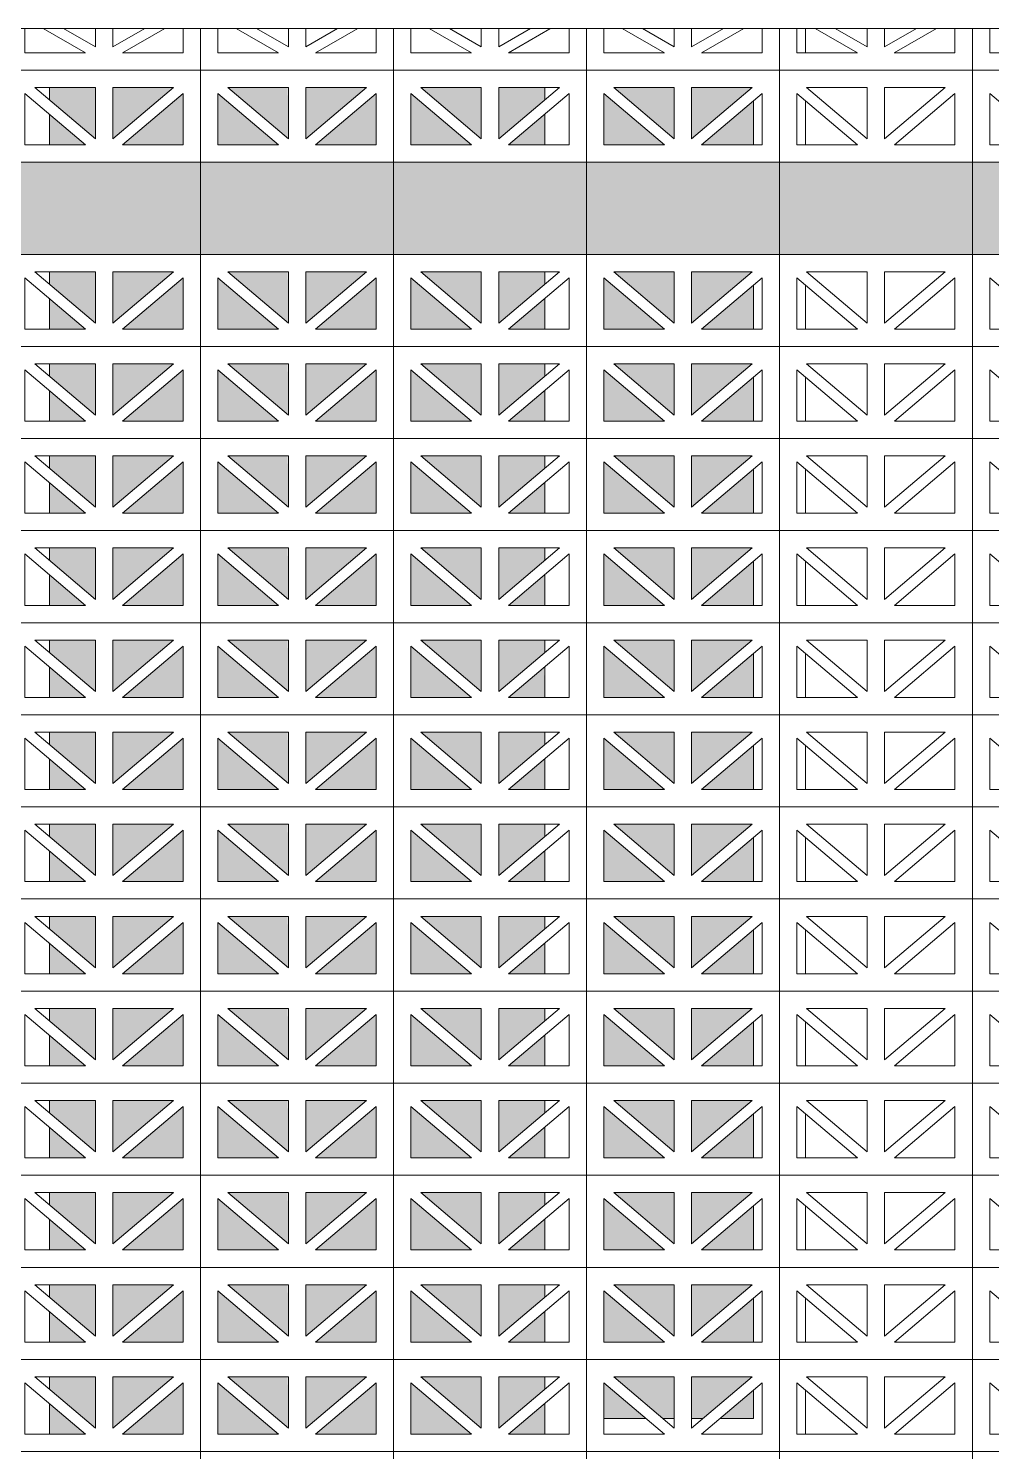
# Model space of a CAD drawing. Header units: millimetres. Extents: x -35517 to 139323, y -3702 to 5999.
# Drawn here: x 117608 to 118716, y 742 to 2380 of the extents above; entities that cross this region are included whole.
import ezdxf

# ---------------------------------------------------------------- set-up
doc = ezdxf.new("R2010")
doc.units = ezdxf.units.MM
for name, color, linetype, lineweight in [('A-GLAZ', 151, 'Continuous', 5), ('A-GLAZ-CURT', 52, 'Continuous', 5), ('A-WALL', 113, 'Continuous', 9), ('I-WALL', 2, 'Continuous', 9)]:
    doc.layers.add(name, color=color, linetype=linetype, lineweight=lineweight)

# ---------------------------------------------------------------- blocks, each defined once
blk = doc.blocks.new('The BREEZEBLOCK Family1 - The BREEZEBLOCK Family1-V462-GENERAL EAST ELEVATION')
at = {"layer": 'A-GLAZ-CURT'}
for p, q in [((-1745.2, 424), (-1745.2, 318)), ((-1523.2, 424), (-1745.2, 424)), ((-1523.2, 318), (-1523.2, 424)), ((-1725.2, 338), (-1725.2, 397.1)), ((-1725.2, 397.1), (-1655.4, 338)), ((-1713.9, 404), (-1644.2, 404)), ((-1644.2, 344.9), (-1713.9, 404)), ((-1644.2, 404), (-1644.2, 344.9)), ((-1624.2, 344.9), (-1624.2, 404)), ((-1624.2, 404), (-1554.4, 404)), ((-1554.4, 404), (-1624.2, 344.9)), ((-1612.9, 338), (-1543.2, 397.1)), ((-1543.2, 397.1), (-1543.2, 338)), ((-1655.4, 338), (-1725.2, 338)), ((-1543.2, 338), (-1612.9, 338)), ((-1745.2, 318), (-1523.2, 318))]:
    blk.add_line(p, q, dxfattribs=at)
blk = doc.blocks.new('System Panel - Glazed-V505-GENERAL EAST ELEVATION')
at = {"layer": 'A-GLAZ-CURT'}
blk.add_hatch(color=256, dxfattribs=at).paths.add_polyline_path([(8099.7, 2120), (8119.7, 2120), (8119.7, 2226), (7897.7, 2226), (7897.7, 2120), (8088.4, 2120)])
for p, q in [((7897.7, 2226), (7897.7, 2120)), ((8119.7, 2120), (8119.7, 2226))]:
    blk.add_line(p, q, dxfattribs=at)
blk = doc.blocks.new('The BREEZEBLOCK Family1 - The BREEZEBLOCK Family1-V520-GENERAL EAST ELEVATION')
at = {"layer": 'A-GLAZ-CURT'}
for p, q in [((7897.7, 2380), (7897.7, 2332)), ((7917.7, 2352), (7917.7, 2380)), ((7938.7, 2380), (7987.4, 2352)), ((7998.7, 2358.9), (7962, 2380)), ((7998.7, 2380), (7998.7, 2358.9)), ((8018.7, 2358.9), (8018.7, 2380)), ((8055.4, 2380), (8018.7, 2358.9)), ((8029.9, 2352), (8078.6, 2380)), ((8099.7, 2380), (8099.7, 2352)), ((8119.7, 2332), (8119.7, 2380)), ((7987.4, 2352), (7917.7, 2352)), ((8099.7, 2352), (8029.9, 2352)), ((7897.7, 2332), (8119.7, 2332))]:
    blk.add_line(p, q, dxfattribs=at)
blk = doc.blocks.new('The BREEZEBLOCK Family1 - The BREEZEBLOCK Family1-V521-GENERAL EAST ELEVATION')
at = {"layer": 'A-GLAZ-CURT'}
for p, q in [((9451.7, 2380), (9451.7, 2332)), ((9471.7, 2352), (9471.7, 2380)), ((9492.7, 2380), (9541.4, 2352)), ((9552.7, 2358.9), (9516, 2380)), ((9552.7, 2380), (9552.7, 2358.9)), ((9572.7, 2358.9), (9572.7, 2380)), ((9609.4, 2380), (9572.7, 2358.9)), ((9583.9, 2352), (9631.6, 2379.4)), ((9653.7, 2380), (9653.7, 2352)), ((9673.7, 2332), (9673.7, 2380)), ((9541.4, 2352), (9471.7, 2352)), ((9653.7, 2352), (9583.9, 2352)), ((9451.7, 2332), (9673.7, 2332))]:
    blk.add_line(p, q, dxfattribs=at)
blk = doc.blocks.new('The BREEZEBLOCK Family1 - The BREEZEBLOCK Family1-V522-GENERAL EAST ELEVATION')
at = {"layer": 'A-GLAZ-CURT'}
for p, q in [((10117.7, 2380), (10117.7, 2332)), ((10137.7, 2352), (10137.7, 2380)), ((10159.5, 2379.6), (10207.4, 2352)), ((10218.7, 2358.9), (10182, 2380)), ((10218.7, 2380), (10218.7, 2358.9)), ((10238.7, 2358.9), (10238.7, 2380)), ((10275.4, 2380), (10238.7, 2358.9)), ((10249.9, 2352), (10298.6, 2380)), ((10319.7, 2380), (10319.7, 2352)), ((10339.7, 2332), (10339.7, 2380)), ((10207.4, 2352), (10137.7, 2352)), ((10319.7, 2352), (10249.9, 2352)), ((10117.7, 2332), (10339.7, 2332))]:
    blk.add_line(p, q, dxfattribs=at)
blk = doc.blocks.new('W-01 750x2380 - 900-1424492-GENERAL EAST ELEVATION')
at = {"layer": 'A-GLAZ'}
h = blk.add_hatch(color=256, dxfattribs=at)
h.paths.add_polyline_path([(9361.9, 762), (9431.7, 762), (9431.7, 821.1), (9370, 768.9)])
h.paths.add_polyline_path([(9055.7, 762), (9097.4, 762), (9055.7, 797.4), (9055.7, 768.9)])
h.paths.add_polyline_path([(9319.4, 762), (9249.7, 821.1), (9249.7, 762), (9260.9, 762)])
h.paths.add_polyline_path([(9209.7, 762), (9209.7, 821.1), (9139.9, 762), (9179.1, 762)])
h.paths.add_polyline_path([(9541.4, 762), (9471.7, 821.1), (9471.7, 762), (9517.7, 762)])
h.paths.add_polyline_path([(9625.7, 762), (9625.7, 797.4), (9583.9, 762)])
h.paths.add_polyline_path([(9350.7, 768.9), (9420.4, 828), (9350.7, 828), (9350.7, 776.2)])
h.paths.add_polyline_path([(9552.7, 768.9), (9552.7, 828), (9482.9, 828), (9544.1, 776.2)])
h.paths.add_polyline_path([(9572.7, 768.9), (9625.7, 813.8), (9625.7, 828), (9572.7, 828), (9572.7, 776.2)])
h.paths.add_polyline_path([(9330.7, 768.9), (9330, 828), (9260.9, 828), (9330, 769.5)])
h.paths.add_polyline_path([(9108.7, 768.9), (9108.7, 828), (9055.7, 828), (9055.7, 813.8), (9103.7, 773.1)])
h.paths.add_polyline_path([(9128.7, 768.9), (9198.4, 828), (9128.7, 828), (9128.7, 776.2)])
h.paths.add_polyline_path([(9541.4, 868), (9471.7, 927.1), (9471.7, 868), (9482.9, 868)])
h.paths.add_polyline_path([(9254.6, 868), (9319.4, 868), (9249.7, 927.1), (9249.7, 868)])
h.paths.add_polyline_path([(9097.4, 868), (9055.7, 903.4), (9055.7, 868)])
h.paths.add_polyline_path([(9420.4, 868), (9431.7, 868), (9431.7, 927.1), (9361.9, 868), (9405.4, 868)])
h.paths.add_polyline_path([(9625.7, 868), (9625.7, 903.4), (9583.9, 868)])
h.paths.add_polyline_path([(9139.9, 868), (9209.7, 868), (9209.7, 927.1), (9145.4, 872.7)])
h.paths.add_polyline_path([(9552.7, 874.9), (9552.7, 934), (9482.9, 934), (9541.4, 884.4)])
h.paths.add_polyline_path([(9350.7, 874.9), (9420.4, 934), (9350.7, 934), (9350.7, 887.1)])
h.paths.add_polyline_path([(9330.7, 874.9), (9330, 934), (9260.9, 934), (9330, 875.5)])
h.paths.add_polyline_path([(9572.7, 874.9), (9625.7, 919.8), (9625.7, 934), (9572.7, 934), (9572.7, 887.1)])
h.paths.add_polyline_path([(9108.7, 874.9), (9108.7, 934), (9055.7, 934), (9055.7, 919.8), (9103.7, 879.1)])
h.paths.add_polyline_path([(9128.7, 874.9), (9198.4, 934), (9128.7, 934), (9128.7, 887.1)])
h.paths.add_polyline_path([(9319.4, 974), (9249.7, 1033.1), (9249.7, 974), (9260.9, 974)])
h.paths.add_polyline_path([(9097.4, 974), (9055.7, 1009.4), (9055.7, 974)])
h.paths.add_polyline_path([(9480.8, 974), (9541.4, 974), (9471.7, 1033.1), (9471.7, 974)])
h.paths.add_polyline_path([(9361.9, 974), (9431.7, 974), (9431.7, 1033.1), (9370, 980.9)])
h.paths.add_polyline_path([(9583.9, 974), (9625.7, 974), (9625.7, 1009.4), (9592, 980.9)])
h.paths.add_polyline_path([(9198.4, 974), (9209.7, 974), (9209.7, 1033.1), (9139.9, 974), (9179.1, 974)])
h.paths.add_polyline_path([(9350.7, 980.9), (9420.4, 1040), (9350.7, 1040), (9350.7, 993.1)])
h.paths.add_polyline_path([(9552.7, 980.9), (9552.7, 1040), (9482.9, 1040), (9541.4, 990.4)])
h.paths.add_polyline_path([(9330.7, 980.9), (9330, 1040), (9260.9, 1040), (9330, 981.5)])
h.paths.add_polyline_path([(9128.7, 980.9), (9198.4, 1040), (9128.7, 1040), (9128.7, 993.1)])
h.paths.add_polyline_path([(9572.7, 980.9), (9625.7, 1025.8), (9625.7, 1040), (9572.7, 1040), (9572.7, 993.1)])
h.paths.add_polyline_path([(9108.7, 980.9), (9108.7, 1040), (9055.7, 1040), (9055.7, 1025.8), (9103.7, 985.1)])
h.paths.add_polyline_path([(9482.9, 1080), (9541.4, 1080), (9471.7, 1139.1), (9471.7, 1080), (9480.8, 1080)])
h.paths.add_polyline_path([(9625.7, 1080), (9625.7, 1115.4), (9583.9, 1080)])
h.paths.add_polyline_path([(9097.4, 1080), (9055.7, 1115.4), (9055.7, 1080)])
h.paths.add_polyline_path([(9249.7, 1080), (9319.4, 1080), (9249.7, 1139.1)])
h.paths.add_polyline_path([(9139.9, 1080), (9209.7, 1080), (9209.7, 1139.1), (9148, 1086.9)])
h.paths.add_polyline_path([(9431.7, 1080), (9431.7, 1139.1), (9361.9, 1080), (9420.4, 1080)])
h.paths.add_polyline_path([(9350.7, 1086.9), (9420.4, 1146), (9350.7, 1146), (9350.7, 1099.1)])
h.paths.add_polyline_path([(9552.7, 1086.9), (9552.7, 1146), (9482.9, 1146), (9541.4, 1096.4)])
h.paths.add_polyline_path([(9128.7, 1086.9), (9198.4, 1146), (9128.7, 1146), (9128.7, 1099.1)])
h.paths.add_polyline_path([(9330.7, 1086.9), (9330, 1146), (9260.9, 1146), (9330, 1087.5)])
h.paths.add_polyline_path([(9108.7, 1086.9), (9108.7, 1146), (9055.7, 1146), (9055.7, 1131.8), (9103.7, 1091.1)])
h.paths.add_polyline_path([(9572.7, 1086.9), (9625.7, 1131.8), (9625.7, 1146), (9572.7, 1146), (9572.7, 1099.1)])
h.paths.add_polyline_path([(9361.9, 1186), (9431.7, 1186), (9431.7, 1245.1), (9370, 1192.9)])
h.paths.add_polyline_path([(9319.4, 1186), (9249.7, 1245.1), (9249.7, 1186), (9260.9, 1186)])
h.paths.add_polyline_path([(9198.4, 1186), (9209.7, 1186), (9209.7, 1245.1), (9139.9, 1186), (9179.1, 1186)])
h.paths.add_polyline_path([(9625.7, 1186), (9625.7, 1221.4), (9583.9, 1186)])
h.paths.add_polyline_path([(9541.4, 1186), (9471.7, 1245.1), (9471.7, 1186), (9482.9, 1186)])
h.paths.add_polyline_path([(9097.4, 1186), (9055.7, 1221.4), (9055.7, 1186)])
h.paths.add_polyline_path([(9552.7, 1192.9), (9552.7, 1252), (9482.9, 1252), (9541.4, 1202.4)])
h.paths.add_polyline_path([(9350.7, 1192.9), (9420.4, 1252), (9350.7, 1252), (9350.7, 1205.1)])
h.paths.add_polyline_path([(9572.7, 1192.9), (9625.7, 1237.8), (9625.7, 1252), (9572.7, 1252), (9572.7, 1205.1)])
h.paths.add_polyline_path([(9330.7, 1192.9), (9330, 1252), (9260.9, 1252), (9330, 1193.5)])
h.paths.add_polyline_path([(9108.7, 1192.9), (9108.7, 1252), (9055.7, 1252), (9055.7, 1237.8), (9103.7, 1197.1)])
h.paths.add_polyline_path([(9128.7, 1192.9), (9198.4, 1252), (9128.7, 1252), (9128.7, 1205.1)])
h.paths.add_polyline_path([(9055.7, 1292), (9097.4, 1292), (9055.7, 1327.4), (9055.7, 1298.9)])
h.paths.add_polyline_path([(9139.9, 1292), (9209.7, 1292), (9209.7, 1351.1), (9148, 1298.9)])
h.paths.add_polyline_path([(9249.7, 1292), (9319.4, 1292), (9249.7, 1351.1)])
h.paths.add_polyline_path([(9361.9, 1292), (9431.7, 1292), (9431.7, 1351.1), (9370, 1298.9)])
h.paths.add_polyline_path([(9471.7, 1292), (9541.4, 1292), (9471.7, 1351.1)])
h.paths.add_polyline_path([(9583.9, 1292), (9625.7, 1292), (9625.7, 1327.4), (9592, 1298.9)])
h.paths.add_polyline_path([(9350.7, 1298.9), (9420.4, 1358), (9350.7, 1358), (9350.7, 1311.1)])
h.paths.add_polyline_path([(9552.7, 1298.9), (9552.7, 1358), (9482.9, 1358), (9541.4, 1308.4)])
h.paths.add_polyline_path([(9108.7, 1298.9), (9108.7, 1358), (9055.7, 1358), (9055.7, 1343.8), (9103.7, 1303.1)])
h.paths.add_polyline_path([(9330.7, 1298.9), (9330, 1358), (9260.9, 1358), (9330, 1299.5)])
h.paths.add_polyline_path([(9572.7, 1298.9), (9625.7, 1343.8), (9625.7, 1358), (9572.7, 1358), (9572.7, 1311.1)])
h.paths.add_polyline_path([(9128.7, 1298.9), (9198.4, 1358), (9128.7, 1358), (9128.7, 1311.1)])
h.paths.add_polyline_path([(9405.4, 1398), (9431.7, 1398), (9431.7, 1457.1), (9361.9, 1398)])
h.paths.add_polyline_path([(9471.7, 1398), (9541.4, 1398), (9471.7, 1457.1), (9471.7, 1451.6)])
h.paths.add_polyline_path([(9139.9, 1398), (9209.7, 1398), (9209.7, 1457.1), (9148, 1404.9)])
h.paths.add_polyline_path([(9097.4, 1398), (9055.7, 1433.4), (9055.7, 1398)])
h.paths.add_polyline_path([(9319.4, 1398), (9249.7, 1457.1), (9249.7, 1398), (9260.9, 1398)])
h.paths.add_polyline_path([(9583.9, 1398), (9625.7, 1398), (9625.7, 1433.4), (9592, 1404.9)])
h.paths.add_polyline_path([(9552.7, 1404.9), (9552.7, 1464), (9482.9, 1464), (9541.4, 1414.4)])
h.paths.add_polyline_path([(9350.7, 1404.9), (9420.4, 1464), (9350.7, 1464), (9350.7, 1417.1)])
h.paths.add_polyline_path([(9572.7, 1404.9), (9625.7, 1449.8), (9625.7, 1464), (9572.7, 1464), (9572.7, 1417.1)])
h.paths.add_polyline_path([(9330.7, 1404.9), (9330, 1464), (9260.9, 1464), (9330, 1405.5)])
h.paths.add_polyline_path([(9128.7, 1404.9), (9198.4, 1464), (9128.7, 1464), (9128.7, 1417.1)])
h.paths.add_polyline_path([(9108.7, 1404.9), (9108.7, 1464), (9055.7, 1464), (9055.7, 1449.8), (9103.7, 1409.1)])
h.paths.add_polyline_path([(9319.4, 1504), (9249.7, 1563.1), (9249.7, 1504), (9260.9, 1504)])
h.paths.add_polyline_path([(9541.4, 1504), (9471.7, 1563.1), (9471.7, 1504), (9482.9, 1504)])
h.paths.add_polyline_path([(9097.4, 1504), (9055.7, 1539.4), (9055.7, 1504)])
h.paths.add_polyline_path([(9209.7, 1504), (9209.7, 1563.1), (9139.9, 1504), (9179.1, 1504)])
h.paths.add_polyline_path([(9625.7, 1504), (9625.7, 1539.4), (9583.9, 1504)])
h.paths.add_polyline_path([(9361.9, 1504), (9431.7, 1504), (9431.7, 1563.1), (9370, 1510.9)])
h.paths.add_polyline_path([(9350.7, 1510.9), (9420.4, 1570), (9350.7, 1570), (9350.7, 1523.1)])
h.paths.add_polyline_path([(9552.7, 1510.9), (9552.7, 1570), (9482.9, 1570), (9541.4, 1520.4)])
h.paths.add_polyline_path([(9572.7, 1510.9), (9625.7, 1555.8), (9625.7, 1570), (9572.7, 1570), (9572.7, 1523.1)])
h.paths.add_polyline_path([(9330.7, 1510.9), (9330, 1570), (9260.9, 1570), (9330, 1511.5)])
h.paths.add_polyline_path([(9108.7, 1510.9), (9108.7, 1570), (9055.7, 1570), (9055.7, 1555.8), (9103.7, 1515.1)])
h.paths.add_polyline_path([(9128.7, 1510.9), (9198.4, 1570), (9128.7, 1570), (9128.7, 1523.1)])
h.paths.add_polyline_path([(9480.8, 1610), (9541.4, 1610), (9471.7, 1669.1), (9471.7, 1610)])
h.paths.add_polyline_path([(9405.4, 1610), (9431.7, 1610), (9431.7, 1669.1), (9361.9, 1610)])
h.paths.add_polyline_path([(9625.7, 1610), (9624.8, 1644.6), (9583.9, 1610)])
h.paths.add_polyline_path([(9139.9, 1610), (9209.7, 1610), (9209.7, 1669.1), (9148, 1616.9)])
h.paths.add_polyline_path([(9319.4, 1610), (9249.7, 1669.1), (9249.7, 1610), (9260.9, 1610)])
h.paths.add_polyline_path([(9055.7, 1610), (9097.4, 1610), (9055.7, 1644.6), (9055.7, 1616.9)])
h.paths.add_polyline_path([(9350.7, 1616.9), (9420.4, 1676), (9350.7, 1676), (9350.7, 1629.1)])
h.paths.add_polyline_path([(9552.7, 1616.9), (9552.7, 1676), (9482.9, 1676), (9541.4, 1626.4)])
h.paths.add_polyline_path([(9330.7, 1616.9), (9330, 1676), (9260.9, 1676), (9330, 1617.5)])
h.paths.add_polyline_path([(9572.7, 1616.9), (9625.7, 1661.8), (9625.7, 1676), (9572.7, 1676), (9572.7, 1629.1)])
h.paths.add_polyline_path([(9128.7, 1616.9), (9198.4, 1676), (9128.7, 1676), (9128.7, 1629.1)])
h.paths.add_polyline_path([(9108.7, 1616.9), (9108.7, 1676), (9055.7, 1676), (9055.7, 1661.8), (9103.7, 1621.1)])
h.paths.add_polyline_path([(9625.7, 1716), (9625.7, 1751.4), (9583.9, 1716)])
h.paths.add_polyline_path([(9139.9, 1716), (9209.7, 1716), (9209.7, 1775.1), (9148, 1722.9)])
h.paths.add_polyline_path([(9405.4, 1716), (9431.7, 1716), (9431.7, 1775.1), (9361.9, 1716)])
h.paths.add_polyline_path([(9480.8, 1716), (9541.4, 1716), (9471.7, 1775.1), (9471.7, 1716)])
h.paths.add_polyline_path([(9249.7, 1716), (9319.4, 1716), (9249.7, 1775.1), (9249.7, 1741.1)])
h.paths.add_polyline_path([(9097.4, 1716), (9055.7, 1751.4), (9055.7, 1716)])
h.paths.add_polyline_path([(9350.7, 1722.9), (9420.4, 1782), (9350.7, 1782), (9350.7, 1735.1)])
h.paths.add_polyline_path([(9552.7, 1722.9), (9552.7, 1782), (9482.9, 1782), (9541.4, 1732.4)])
h.paths.add_polyline_path([(9330.7, 1722.9), (9330, 1782), (9260.9, 1782), (9330, 1723.5)])
h.paths.add_polyline_path([(9128.7, 1722.9), (9198.4, 1782), (9128.7, 1782), (9128.7, 1735.1)])
h.paths.add_polyline_path([(9108.7, 1722.9), (9108.7, 1782), (9055.7, 1782), (9055.7, 1767.8), (9103.7, 1727.1)])
h.paths.add_polyline_path([(9572.7, 1722.9), (9625.7, 1767.8), (9625.7, 1782), (9572.7, 1782), (9572.7, 1735.1)])
h.paths.add_polyline_path([(9361.9, 1822), (9431.7, 1822), (9431.7, 1881.1), (9370, 1828.9)])
h.paths.add_polyline_path([(9471.7, 1822), (9541.4, 1822), (9471.7, 1881.1), (9471.7, 1837.6)])
h.paths.add_polyline_path([(9625.7, 1822), (9625.7, 1857.4), (9583.9, 1822)])
h.paths.add_polyline_path([(9209.7, 1822), (9209.7, 1881.1), (9139.9, 1822), (9198.4, 1822)])
h.paths.add_polyline_path([(9249.7, 1822), (9319.4, 1822), (9249.7, 1881.1), (9249.7, 1837.6)])
h.paths.add_polyline_path([(9055.7, 1822), (9097.4, 1822), (9055.7, 1857.4), (9055.7, 1828.9)])
h.paths.add_polyline_path([(9552.7, 1828.9), (9552.7, 1888), (9482.9, 1888), (9542.4, 1837.6)])
h.paths.add_polyline_path([(9350.7, 1828.9), (9420.4, 1888), (9350.7, 1888), (9350.7, 1837.6)])
h.paths.add_polyline_path([(9108.7, 1828.9), (9108.7, 1888), (9055.7, 1888), (9055.7, 1873.8), (9103.7, 1833.1)])
h.paths.add_polyline_path([(9128.7, 1828.9), (9198.4, 1888), (9128.7, 1888), (9128.7, 1837.6)])
h.paths.add_polyline_path([(9572.7, 1828.9), (9625.7, 1873.8), (9625.7, 1888), (9572.7, 1888), (9572.7, 1837.6)])
h.paths.add_polyline_path([(9330.7, 1828.9), (9330, 1888), (9260.9, 1888), (9330, 1829.5)])
h.paths.add_polyline_path([(9249.7, 1928), (9319.4, 1928), (9249.7, 1987.1), (9249.7, 1934.1)])
h.paths.add_polyline_path([(9097.4, 1928), (9055.7, 1963.4), (9055.7, 1928)])
h.paths.add_polyline_path([(9625.7, 1928), (9625.7, 1963.4), (9583.9, 1928)])
h.paths.add_polyline_path([(9541.4, 1928), (9471.7, 1987.1), (9471.7, 1928), (9482.9, 1928)])
h.paths.add_polyline_path([(9198.4, 1928), (9209.7, 1928), (9209.7, 1987.1), (9139.9, 1928), (9179.1, 1928)])
h.paths.add_polyline_path([(9420.4, 1928), (9431.7, 1928), (9431.7, 1987.1), (9361.9, 1928), (9405.4, 1928)])
h.paths.add_polyline_path([(9552.7, 1934.9), (9552.7, 1994), (9482.9, 1994), (9541.4, 1944.4)])
h.paths.add_polyline_path([(9350.7, 1934.9), (9420.4, 1994), (9350.7, 1994), (9350.7, 1947.1)])
h.paths.add_polyline_path([(9128.7, 1934.9), (9198.4, 1994), (9128.7, 1994), (9128.7, 1947.1)])
h.paths.add_polyline_path([(9572.7, 1934.9), (9625.7, 1979.8), (9625.7, 1994), (9572.7, 1994), (9572.7, 1947.1)])
h.paths.add_polyline_path([(9108.7, 1934.9), (9108.7, 1994), (9055.7, 1994), (9055.7, 1979.8), (9103.7, 1939.1)])
h.paths.add_polyline_path([(9330.7, 1934.9), (9330, 1994), (9260.9, 1994), (9330, 1935.5)])
h.paths.add_polyline_path([(9431.7, 2034), (9431.7, 2093.1), (9361.9, 2034), (9420.4, 2034)])
h.paths.add_polyline_path([(9471.7, 2034), (9541.4, 2034), (9471.7, 2093.1)])
h.paths.add_polyline_path([(9055.7, 2034), (9097.4, 2034), (9055.7, 2069.4), (9055.7, 2040.9)])
h.paths.add_polyline_path([(9583.9, 2034), (9625.7, 2034), (9625.7, 2069.4), (9592, 2040.9)])
h.paths.add_polyline_path([(9198.4, 2034), (9209.7, 2034), (9209.7, 2093.1), (9139.9, 2034), (9179.1, 2034)])
h.paths.add_polyline_path([(9319.4, 2034), (9249.7, 2093.1), (9249.7, 2034), (9260.9, 2034)])
h.paths.add_polyline_path([(9350.7, 2040.9), (9420.4, 2100), (9350.7, 2100), (9350.7, 2053.1)])
h.paths.add_polyline_path([(9552.7, 2040.9), (9552.7, 2100), (9482.9, 2100), (9541.4, 2050.4)])
h.paths.add_polyline_path([(9330.7, 2040.9), (9330, 2100), (9260.9, 2100), (9330, 2041.5)])
h.paths.add_polyline_path([(9572.7, 2040.9), (9625.7, 2085.8), (9625.7, 2100), (9572.7, 2100), (9572.7, 2053.1)])
h.paths.add_polyline_path([(9128.7, 2040.9), (9198.4, 2100), (9128.7, 2100), (9128.7, 2053.1)])
h.paths.add_polyline_path([(9108.7, 2040.9), (9108.7, 2100), (9055.7, 2100), (9055.7, 2085.8), (9103.7, 2045.1)])
h.paths.add_polyline_path([(9361.9, 2246), (9431.7, 2246), (9431.7, 2305.1), (9370, 2252.9)])
h.paths.add_polyline_path([(9471.7, 2246), (9541.4, 2246), (9471.7, 2305.1)])
h.paths.add_polyline_path([(9055.7, 2246), (9097.4, 2246), (9055.7, 2281.4), (9055.7, 2252.9)])
h.paths.add_polyline_path([(9583.9, 2246), (9625.7, 2246), (9625.7, 2281.4), (9592, 2252.9)])
h.paths.add_polyline_path([(9198.4, 2246), (9209.7, 2246), (9209.7, 2305.1), (9139.9, 2246), (9179.1, 2246)])
h.paths.add_polyline_path([(9319.4, 2246), (9249.7, 2305.1), (9249.7, 2246), (9260.9, 2246)])
h.paths.add_polyline_path([(9350.7, 2252.9), (9420.4, 2312), (9350.7, 2312), (9350.7, 2265.1)])
h.paths.add_polyline_path([(9552.7, 2252.9), (9552.7, 2312), (9482.9, 2312), (9541.4, 2262.4)])
h.paths.add_polyline_path([(9108.7, 2252.9), (9108.7, 2312), (9055.7, 2312), (9055.7, 2297.8), (9103.7, 2257.1)])
h.paths.add_polyline_path([(9572.7, 2252.9), (9625.7, 2297.8), (9625.7, 2312), (9572.7, 2312), (9572.7, 2265.1)])
h.paths.add_polyline_path([(9128.7, 2252.9), (9198.4, 2312), (9128.7, 2312), (9128.7, 2265.1)])
h.paths.add_polyline_path([(9330.7, 2252.9), (9330, 2312), (9260.9, 2312), (9330, 2253.5)])
h = blk.add_hatch(color=256, dxfattribs=at)
h.paths.add_polyline_path([(9693.7, 780), (9742.2, 780), (9693.7, 821.1), (9693.7, 788)])
h.paths.add_polyline_path([(9865.7, 780), (9865.7, 812.6), (9827.2, 780), (9864.4, 780)])
h.paths.add_polyline_path([(9807.8, 780), (9864.4, 828), (9794.7, 828), (9794.7, 780), (9805.9, 780)])
h.paths.add_polyline_path([(9763.4, 780), (9774.7, 780), (9774.7, 828), (9704.9, 828), (9761.5, 780)])
h.paths.add_polyline_path([(9864.4, 868), (9865.7, 868), (9865.7, 918.6), (9805.9, 868), (9857.9, 868)])
h.paths.add_polyline_path([(9693.7, 868), (9763.4, 868), (9693.7, 927.1), (9693.7, 872.7)])
h.paths.add_polyline_path([(9794.7, 874.9), (9864.4, 934), (9794.7, 934), (9794.7, 887.1)])
h.paths.add_polyline_path([(9774.7, 874.9), (9774.7, 934), (9704.9, 934), (9763.4, 884.4)])
h.paths.add_polyline_path([(9864.4, 974), (9865.7, 974), (9865.7, 1024.6), (9805.9, 974), (9857.9, 974)])
h.paths.add_polyline_path([(9704.9, 974), (9763.4, 974), (9693.7, 1033.1), (9693.7, 974)])
h.paths.add_polyline_path([(9794.7, 980.9), (9864.4, 1040), (9794.7, 1040), (9794.7, 993.1)])
h.paths.add_polyline_path([(9774.7, 980.9), (9774.7, 1040), (9704.9, 1040), (9763.4, 990.4)])
h.paths.add_polyline_path([(9763.4, 1080), (9693.7, 1139.1), (9693.7, 1080), (9707, 1080)])
h.paths.add_polyline_path([(9864.4, 1080), (9865.7, 1080), (9865.7, 1130.6), (9805.9, 1080), (9857.9, 1080)])
h.paths.add_polyline_path([(9794.7, 1086.9), (9864.4, 1146), (9794.7, 1146), (9794.7, 1099.1)])
h.paths.add_polyline_path([(9774.7, 1086.9), (9774.7, 1146), (9704.9, 1146), (9763.4, 1096.4)])
h.paths.add_polyline_path([(9707, 1186), (9763.4, 1186), (9693.7, 1245.1), (9693.7, 1186), (9704.9, 1186)])
h.paths.add_polyline_path([(9805.9, 1186), (9865.7, 1186), (9865.7, 1236.6), (9814, 1192.9)])
h.paths.add_polyline_path([(9794.7, 1192.9), (9864.4, 1252), (9794.7, 1252), (9794.7, 1205.1)])
h.paths.add_polyline_path([(9774.7, 1192.9), (9774.7, 1252), (9704.9, 1252), (9763.4, 1202.4)])
h.paths.add_polyline_path([(9864.4, 1292), (9865.7, 1292), (9865.7, 1342.6), (9805.9, 1292), (9857.9, 1292)])
h.paths.add_polyline_path([(9693.7, 1292), (9763.4, 1292), (9693.7, 1351.1)])
h.paths.add_polyline_path([(9794.7, 1298.9), (9864.4, 1358), (9794.7, 1358), (9794.7, 1311.1)])
h.paths.add_polyline_path([(9774.7, 1298.9), (9774.7, 1358), (9704.9, 1358), (9763.4, 1308.4)])
h.paths.add_polyline_path([(9805.9, 1398), (9865.7, 1398), (9865.7, 1448.6), (9814, 1404.9)])
h.paths.add_polyline_path([(9707, 1398), (9763.4, 1398), (9693.7, 1457.1), (9693.7, 1398), (9704.9, 1398)])
h.paths.add_polyline_path([(9794.7, 1404.9), (9864.4, 1464), (9794.7, 1464), (9794.7, 1417.1)])
h.paths.add_polyline_path([(9774.7, 1404.9), (9774.7, 1464), (9704.9, 1464), (9763.4, 1414.4)])
h.paths.add_polyline_path([(9805.9, 1504), (9865.7, 1504), (9865.7, 1554.6), (9814, 1510.9)])
h.paths.add_polyline_path([(9693.7, 1504), (9763.4, 1504), (9693.7, 1563.1), (9693.7, 1548.1)])
h.paths.add_polyline_path([(9794.7, 1510.9), (9864.4, 1570), (9794.7, 1570), (9794.7, 1523.1)])
h.paths.add_polyline_path([(9774.7, 1510.9), (9774.7, 1570), (9704.9, 1570), (9763.4, 1520.4)])
h.paths.add_polyline_path([(9864.4, 1610), (9865.7, 1610), (9865.7, 1660.6), (9805.9, 1610), (9857.9, 1610)])
h.paths.add_polyline_path([(9707, 1610), (9763.4, 1610), (9693.7, 1669.1), (9693.7, 1610), (9704.9, 1610)])
h.paths.add_polyline_path([(9794.7, 1616.9), (9864.4, 1676), (9794.7, 1676), (9794.7, 1629.1)])
h.paths.add_polyline_path([(9774.7, 1616.9), (9774.7, 1676), (9704.9, 1676), (9763.4, 1626.4)])
h.paths.add_polyline_path([(9857.9, 1716), (9865.7, 1716), (9865.7, 1766.6), (9805.9, 1716)])
h.paths.add_polyline_path([(9693.7, 1716), (9763.4, 1716), (9693.7, 1775.1), (9693.7, 1741.1)])
h.paths.add_polyline_path([(9794.7, 1722.9), (9864.4, 1782), (9794.7, 1782), (9794.7, 1735.1)])
h.paths.add_polyline_path([(9774.7, 1722.9), (9774.7, 1782), (9704.9, 1782), (9763.4, 1732.4)])
h.paths.add_polyline_path([(9704.9, 1822), (9763.4, 1822), (9693.7, 1881.1), (9693.7, 1822)])
h.paths.add_polyline_path([(9865.7, 1822), (9865.7, 1872.6), (9805.9, 1822), (9864.4, 1822)])
h.paths.add_polyline_path([(9794.7, 1828.9), (9864.4, 1888), (9794.7, 1888), (9794.7, 1837.6)])
h.paths.add_polyline_path([(9774.7, 1828.9), (9774.7, 1888), (9704.9, 1888), (9764.4, 1837.6)])
h.paths.add_polyline_path([(9693.7, 1928), (9763.4, 1928), (9693.7, 1987.1), (9693.7, 1934.1)])
h.paths.add_polyline_path([(9864.4, 1928), (9865.7, 1928), (9865.7, 1978.6), (9805.9, 1928), (9857.9, 1928)])
h.paths.add_polyline_path([(9794.7, 1934.9), (9864.4, 1994), (9794.7, 1994)])
h.paths.add_polyline_path([(9774.7, 1934.9), (9774.7, 1994), (9704.9, 1994), (9763.4, 1944.4)])
h.paths.add_polyline_path([(9864.4, 2034), (9865.7, 2034), (9865.7, 2084.6), (9805.9, 2034), (9857.9, 2034)])
h.paths.add_polyline_path([(9693.7, 2034), (9763.4, 2034), (9693.7, 2093.1)])
h.paths.add_polyline_path([(9794.7, 2040.9), (9864.4, 2100), (9794.7, 2100), (9794.7, 2053.1)])
h.paths.add_polyline_path([(9774.7, 2040.9), (9774.7, 2100), (9704.9, 2100), (9763.4, 2050.4)])
h.paths.add_polyline_path([(9857.9, 2246), (9865.7, 2246), (9865.7, 2296.6), (9805.9, 2246)])
h.paths.add_polyline_path([(9693.7, 2246), (9763.4, 2246), (9693.7, 2305.1)])
h.paths.add_polyline_path([(9794.7, 2252.9), (9864.4, 2312), (9794.7, 2312), (9794.7, 2265.1)])
h.paths.add_polyline_path([(9774.7, 2252.9), (9774.7, 2312), (9704.9, 2312), (9763.4, 2262.4)])
for p, q in [((9055.7, 2312), (9055.7, 2297.8)), ((9625.7, 2297.8), (9625.7, 2312)), ((9865.7, 2296.6), (9865.7, 2246)), ((9055.7, 2281.4), (9055.7, 2246)), ((9625.7, 2246), (9625.7, 2281.4)), ((9055.7, 2100), (9055.7, 2085.8)), ((9625.7, 2085.8), (9625.7, 2100)), ((9865.7, 2084.6), (9865.7, 2034)), ((9055.7, 2069.4), (9055.7, 2034)), ((9625.7, 2034), (9625.7, 2069.4)), ((9055.7, 1994), (9055.7, 1979.8)), ((9625.7, 1979.8), (9625.7, 1994)), ((9865.7, 1978.6), (9865.7, 1928)), ((9055.7, 1963.4), (9055.7, 1928)), ((9625.7, 1928), (9625.7, 1963.4)), ((9055.7, 1888), (9055.7, 1873.8)), ((9625.7, 1873.8), (9625.7, 1888)), ((9865.7, 1872.6), (9865.7, 1822)), ((9055.7, 1857.4), (9055.7, 1822)), ((9625.7, 1822), (9625.7, 1857.4)), ((9055.7, 1782), (9055.7, 1767.8)), ((9625.7, 1767.8), (9625.7, 1782)), ((9865.7, 1766.6), (9865.7, 1716)), ((9055.7, 1751.4), (9055.7, 1716)), ((9625.7, 1716), (9625.7, 1751.4)), ((9055.7, 1676), (9055.7, 1661.8)), ((9625.7, 1661.8), (9625.7, 1676)), ((9865.7, 1660.6), (9865.7, 1610)), ((9055.7, 1644.6), (9055.7, 1610)), ((9625.7, 1610), (9625.7, 1644.6)), ((9055.7, 1570), (9055.7, 1555.8)), ((9625.7, 1555.8), (9625.7, 1570)), ((9865.7, 1554.6), (9865.7, 1504)), ((9055.7, 1539.4), (9055.7, 1504)), ((9625.7, 1504), (9625.7, 1539.4)), ((9055.7, 1464), (9055.7, 1449.8)), ((9625.7, 1449.8), (9625.7, 1464)), ((9865.7, 1448.6), (9865.7, 1398)), ((9055.7, 1433.4), (9055.7, 1398)), ((9625.7, 1398), (9625.7, 1433.4)), ((9055.7, 1358), (9055.7, 1343.8)), ((9625.7, 1343.8), (9625.7, 1358)), ((9055.7, 1327.4), (9055.7, 1292)), ((9625.7, 1292), (9625.7, 1327.4)), ((9865.7, 1342.6), (9865.7, 1292)), ((9055.7, 1252), (9055.7, 1237.8)), ((9625.7, 1237.8), (9625.7, 1252)), ((9865.7, 1236.6), (9865.7, 1186)), ((9055.7, 1221.4), (9055.7, 1186)), ((9625.7, 1186), (9625.7, 1221.4)), ((9055.7, 1146), (9055.7, 1131.8)), ((9625.7, 1131.8), (9625.7, 1146)), ((9865.7, 1130.6), (9865.7, 1080)), ((9055.7, 1115.4), (9055.7, 1080)), ((9625.7, 1080), (9625.7, 1115.4)), ((9055.7, 1040), (9055.7, 1025.8)), ((9625.7, 1025.8), (9625.7, 1040)), ((9865.7, 1024.6), (9865.7, 974)), ((9055.7, 1009.4), (9055.7, 974)), ((9625.7, 974), (9625.7, 1009.4)), ((9055.7, 934), (9055.7, 919.8)), ((9625.7, 919.8), (9625.7, 934)), ((9865.7, 918.6), (9865.7, 868)), ((9055.7, 903.4), (9055.7, 868)), ((9625.7, 868), (9625.7, 903.4)), ((9055.7, 828), (9055.7, 813.8)), ((9625.7, 813.8), (9625.7, 828)), ((9865.7, 812.6), (9865.7, 780)), ((9055.7, 797.4), (9055.7, 762)), ((9625.7, 762), (9625.7, 797.4)), ((9742.2, 780), (9693.7, 780)), ((9774.7, 780), (9761.5, 780)), ((9807.8, 780), (9794.7, 780)), ((9865.7, 780), (9827.2, 780))]:
    blk.add_line(p, q, dxfattribs=at)

msp = doc.modelspace()

# ---------------------------------------------------------------- linework, layer by layer
at = {"layer": 'A-WALL'}
for p, q in [((118501.9, 2380), (118501.9, 2352)), ((118501.9, 2296.6), (118501.9, 2246)), ((118501.9, 2084.6), (118501.9, 2034)), ((118501.9, 1978.6), (118501.9, 1928)), ((118501.9, 1872.6), (118501.9, 1822)), ((118501.9, 1766.6), (118501.9, 1716)), ((118501.9, 1660.6), (118501.9, 1610)), ((118501.9, 1554.6), (118501.9, 1504)), ((118501.9, 1448.6), (118501.9, 1398)), ((118501.9, 1342.6), (118501.9, 1292)), ((118501.9, 1236.6), (118501.9, 1186)), ((118501.9, 1130.6), (118501.9, 1080)), ((118501.9, 1024.6), (118501.9, 974)), ((118501.9, 918.6), (118501.9, 868)), ((118501.9, 812.6), (118501.9, 762))]:
    msp.add_line(p, q, dxfattribs=at)
at = {"layer": 'I-WALL'}
msp.add_line((116378.9, 2380), (129405.7, 2380), dxfattribs=at)

# ---------------------------------------------------------------- block references
at = {"layer": 'A-GLAZ'}
msp.add_blockref('W-01 750x2380 - 900-1424492-GENERAL EAST ELEVATION', (108576.2, 0), dxfattribs=at)
at = {"layer": 'A-GLAZ-CURT'}
for name, p in [('The BREEZEBLOCK Family1 - The BREEZEBLOCK Family1-V520-GENERAL EAST ELEVATION', (109686.2, 0)), ('The BREEZEBLOCK Family1 - The BREEZEBLOCK Family1-V520-GENERAL EAST ELEVATION', (109908.2, 0)), ('The BREEZEBLOCK Family1 - The BREEZEBLOCK Family1-V521-GENERAL EAST ELEVATION', (108576.2, 0)), ('The BREEZEBLOCK Family1 - The BREEZEBLOCK Family1-V520-GENERAL EAST ELEVATION', (110352.2, 0)), ('The BREEZEBLOCK Family1 - The BREEZEBLOCK Family1-V520-GENERAL EAST ELEVATION', (110574.2, 0)), ('The BREEZEBLOCK Family1 - The BREEZEBLOCK Family1-V522-GENERAL EAST ELEVATION', (108576.2, 0)), ('The BREEZEBLOCK Family1 - The BREEZEBLOCK Family1-V462-GENERAL EAST ELEVATION', (119329.1, 1908)), ('The BREEZEBLOCK Family1 - The BREEZEBLOCK Family1-V462-GENERAL EAST ELEVATION', (119551.1, 1908)), ('The BREEZEBLOCK Family1 - The BREEZEBLOCK Family1-V462-GENERAL EAST ELEVATION', (119773.1, 1908)), ('The BREEZEBLOCK Family1 - The BREEZEBLOCK Family1-V462-GENERAL EAST ELEVATION', (119995.1, 1908)), ('The BREEZEBLOCK Family1 - The BREEZEBLOCK Family1-V462-GENERAL EAST ELEVATION', (120217.1, 1908)), ('The BREEZEBLOCK Family1 - The BREEZEBLOCK Family1-V462-GENERAL EAST ELEVATION', (120439.1, 1908)), ('System Panel - Glazed-V505-GENERAL EAST ELEVATION', (109686.2, 0)), ('System Panel - Glazed-V505-GENERAL EAST ELEVATION', (109908.2, 0)), ('System Panel - Glazed-V505-GENERAL EAST ELEVATION', (110130.2, 0)), ('System Panel - Glazed-V505-GENERAL EAST ELEVATION', (110352.2, 0)), ('System Panel - Glazed-V505-GENERAL EAST ELEVATION', (110574.2, 0)), ('System Panel - Glazed-V505-GENERAL EAST ELEVATION', (110796.2, 0)), ('The BREEZEBLOCK Family1 - The BREEZEBLOCK Family1-V462-GENERAL EAST ELEVATION', (119329.1, 1696)), ('The BREEZEBLOCK Family1 - The BREEZEBLOCK Family1-V462-GENERAL EAST ELEVATION', (119551.1, 1696)), ('The BREEZEBLOCK Family1 - The BREEZEBLOCK Family1-V462-GENERAL EAST ELEVATION', (119773.1, 1696)), ('The BREEZEBLOCK Family1 - The BREEZEBLOCK Family1-V462-GENERAL EAST ELEVATION', (119995.1, 1696)), ('The BREEZEBLOCK Family1 - The BREEZEBLOCK Family1-V462-GENERAL EAST ELEVATION', (120217.1, 1696)), ('The BREEZEBLOCK Family1 - The BREEZEBLOCK Family1-V462-GENERAL EAST ELEVATION', (120439.1, 1696)), ('The BREEZEBLOCK Family1 - The BREEZEBLOCK Family1-V462-GENERAL EAST ELEVATION', (119329.1, 1590)), ('The BREEZEBLOCK Family1 - The BREEZEBLOCK Family1-V462-GENERAL EAST ELEVATION', (119551.1, 1590)), ('The BREEZEBLOCK Family1 - The BREEZEBLOCK Family1-V462-GENERAL EAST ELEVATION', (119773.1, 1590)), ('The BREEZEBLOCK Family1 - The BREEZEBLOCK Family1-V462-GENERAL EAST ELEVATION', (119995.1, 1590)), ('The BREEZEBLOCK Family1 - The BREEZEBLOCK Family1-V462-GENERAL EAST ELEVATION', (120217.1, 1590)), ('The BREEZEBLOCK Family1 - The BREEZEBLOCK Family1-V462-GENERAL EAST ELEVATION', (120439.1, 1590)), ('The BREEZEBLOCK Family1 - The BREEZEBLOCK Family1-V462-GENERAL EAST ELEVATION', (119329.1, 1484)), ('The BREEZEBLOCK Family1 - The BREEZEBLOCK Family1-V462-GENERAL EAST ELEVATION', (119551.1, 1484)), ('The BREEZEBLOCK Family1 - The BREEZEBLOCK Family1-V462-GENERAL EAST ELEVATION', (119773.1, 1484)), ('The BREEZEBLOCK Family1 - The BREEZEBLOCK Family1-V462-GENERAL EAST ELEVATION', (119995.1, 1484)), ('The BREEZEBLOCK Family1 - The BREEZEBLOCK Family1-V462-GENERAL EAST ELEVATION', (120217.1, 1484)), ('The BREEZEBLOCK Family1 - The BREEZEBLOCK Family1-V462-GENERAL EAST ELEVATION', (120439.1, 1484)), ('The BREEZEBLOCK Family1 - The BREEZEBLOCK Family1-V462-GENERAL EAST ELEVATION', (119329.1, 1378)), ('The BREEZEBLOCK Family1 - The BREEZEBLOCK Family1-V462-GENERAL EAST ELEVATION', (119551.1, 1378)), ('The BREEZEBLOCK Family1 - The BREEZEBLOCK Family1-V462-GENERAL EAST ELEVATION', (119773.1, 1378)), ('The BREEZEBLOCK Family1 - The BREEZEBLOCK Family1-V462-GENERAL EAST ELEVATION', (119995.1, 1378)), ('The BREEZEBLOCK Family1 - The BREEZEBLOCK Family1-V462-GENERAL EAST ELEVATION', (120217.1, 1378)), ('The BREEZEBLOCK Family1 - The BREEZEBLOCK Family1-V462-GENERAL EAST ELEVATION', (120439.1, 1378)), ('The BREEZEBLOCK Family1 - The BREEZEBLOCK Family1-V462-GENERAL EAST ELEVATION', (119329.1, 1272)), ('The BREEZEBLOCK Family1 - The BREEZEBLOCK Family1-V462-GENERAL EAST ELEVATION', (119551.1, 1272)), ('The BREEZEBLOCK Family1 - The BREEZEBLOCK Family1-V462-GENERAL EAST ELEVATION', (119773.1, 1272)), ('The BREEZEBLOCK Family1 - The BREEZEBLOCK Family1-V462-GENERAL EAST ELEVATION', (119995.1, 1272)), ('The BREEZEBLOCK Family1 - The BREEZEBLOCK Family1-V462-GENERAL EAST ELEVATION', (120217.1, 1272)), ('The BREEZEBLOCK Family1 - The BREEZEBLOCK Family1-V462-GENERAL EAST ELEVATION', (120439.1, 1272)), ('The BREEZEBLOCK Family1 - The BREEZEBLOCK Family1-V462-GENERAL EAST ELEVATION', (119329.1, 1166)), ('The BREEZEBLOCK Family1 - The BREEZEBLOCK Family1-V462-GENERAL EAST ELEVATION', (119551.1, 1166)), ('The BREEZEBLOCK Family1 - The BREEZEBLOCK Family1-V462-GENERAL EAST ELEVATION', (119773.1, 1166)), ('The BREEZEBLOCK Family1 - The BREEZEBLOCK Family1-V462-GENERAL EAST ELEVATION', (119995.1, 1166)), ('The BREEZEBLOCK Family1 - The BREEZEBLOCK Family1-V462-GENERAL EAST ELEVATION', (120217.1, 1166)), ('The BREEZEBLOCK Family1 - The BREEZEBLOCK Family1-V462-GENERAL EAST ELEVATION', (120439.1, 1166)), ('The BREEZEBLOCK Family1 - The BREEZEBLOCK Family1-V462-GENERAL EAST ELEVATION', (119329.1, 1060)), ('The BREEZEBLOCK Family1 - The BREEZEBLOCK Family1-V462-GENERAL EAST ELEVATION', (119551.1, 1060)), ('The BREEZEBLOCK Family1 - The BREEZEBLOCK Family1-V462-GENERAL EAST ELEVATION', (119773.1, 1060)), ('The BREEZEBLOCK Family1 - The BREEZEBLOCK Family1-V462-GENERAL EAST ELEVATION', (119995.1, 1060)), ('The BREEZEBLOCK Family1 - The BREEZEBLOCK Family1-V462-GENERAL EAST ELEVATION', (120217.1, 1060)), ('The BREEZEBLOCK Family1 - The BREEZEBLOCK Family1-V462-GENERAL EAST ELEVATION', (120439.1, 1060)), ('The BREEZEBLOCK Family1 - The BREEZEBLOCK Family1-V462-GENERAL EAST ELEVATION', (119329.1, 954)), ('The BREEZEBLOCK Family1 - The BREEZEBLOCK Family1-V462-GENERAL EAST ELEVATION', (119551.1, 954)), ('The BREEZEBLOCK Family1 - The BREEZEBLOCK Family1-V462-GENERAL EAST ELEVATION', (119773.1, 954)), ('The BREEZEBLOCK Family1 - The BREEZEBLOCK Family1-V462-GENERAL EAST ELEVATION', (119995.1, 954)), ('The BREEZEBLOCK Family1 - The BREEZEBLOCK Family1-V462-GENERAL EAST ELEVATION', (120217.1, 954)), ('The BREEZEBLOCK Family1 - The BREEZEBLOCK Family1-V462-GENERAL EAST ELEVATION', (120439.1, 954)), ('The BREEZEBLOCK Family1 - The BREEZEBLOCK Family1-V462-GENERAL EAST ELEVATION', (119329.1, 848)), ('The BREEZEBLOCK Family1 - The BREEZEBLOCK Family1-V462-GENERAL EAST ELEVATION', (119551.1, 848)), ('The BREEZEBLOCK Family1 - The BREEZEBLOCK Family1-V462-GENERAL EAST ELEVATION', (119773.1, 848)), ('The BREEZEBLOCK Family1 - The BREEZEBLOCK Family1-V462-GENERAL EAST ELEVATION', (119995.1, 848)), ('The BREEZEBLOCK Family1 - The BREEZEBLOCK Family1-V462-GENERAL EAST ELEVATION', (120217.1, 848)), ('The BREEZEBLOCK Family1 - The BREEZEBLOCK Family1-V462-GENERAL EAST ELEVATION', (120439.1, 848)), ('The BREEZEBLOCK Family1 - The BREEZEBLOCK Family1-V462-GENERAL EAST ELEVATION', (119329.1, 742)), ('The BREEZEBLOCK Family1 - The BREEZEBLOCK Family1-V462-GENERAL EAST ELEVATION', (119551.1, 742)), ('The BREEZEBLOCK Family1 - The BREEZEBLOCK Family1-V462-GENERAL EAST ELEVATION', (119773.1, 742)), ('The BREEZEBLOCK Family1 - The BREEZEBLOCK Family1-V462-GENERAL EAST ELEVATION', (119995.1, 742)), ('The BREEZEBLOCK Family1 - The BREEZEBLOCK Family1-V462-GENERAL EAST ELEVATION', (120217.1, 742)), ('The BREEZEBLOCK Family1 - The BREEZEBLOCK Family1-V462-GENERAL EAST ELEVATION', (120439.1, 742)), ('The BREEZEBLOCK Family1 - The BREEZEBLOCK Family1-V462-GENERAL EAST ELEVATION', (119329.1, 636)), ('The BREEZEBLOCK Family1 - The BREEZEBLOCK Family1-V462-GENERAL EAST ELEVATION', (119551.1, 636)), ('The BREEZEBLOCK Family1 - The BREEZEBLOCK Family1-V462-GENERAL EAST ELEVATION', (119773.1, 636)), ('The BREEZEBLOCK Family1 - The BREEZEBLOCK Family1-V462-GENERAL EAST ELEVATION', (119995.1, 636)), ('The BREEZEBLOCK Family1 - The BREEZEBLOCK Family1-V462-GENERAL EAST ELEVATION', (120217.1, 636)), ('The BREEZEBLOCK Family1 - The BREEZEBLOCK Family1-V462-GENERAL EAST ELEVATION', (120439.1, 636)), ('The BREEZEBLOCK Family1 - The BREEZEBLOCK Family1-V462-GENERAL EAST ELEVATION', (119329.1, 530)), ('The BREEZEBLOCK Family1 - The BREEZEBLOCK Family1-V462-GENERAL EAST ELEVATION', (119551.1, 530)), ('The BREEZEBLOCK Family1 - The BREEZEBLOCK Family1-V462-GENERAL EAST ELEVATION', (119773.1, 530)), ('The BREEZEBLOCK Family1 - The BREEZEBLOCK Family1-V462-GENERAL EAST ELEVATION', (119995.1, 530)), ('The BREEZEBLOCK Family1 - The BREEZEBLOCK Family1-V462-GENERAL EAST ELEVATION', (120217.1, 530)), ('The BREEZEBLOCK Family1 - The BREEZEBLOCK Family1-V462-GENERAL EAST ELEVATION', (120439.1, 530)), ('The BREEZEBLOCK Family1 - The BREEZEBLOCK Family1-V462-GENERAL EAST ELEVATION', (119329.1, 424)), ('The BREEZEBLOCK Family1 - The BREEZEBLOCK Family1-V462-GENERAL EAST ELEVATION', (119551.1, 424)), ('The BREEZEBLOCK Family1 - The BREEZEBLOCK Family1-V462-GENERAL EAST ELEVATION', (119773.1, 424)), ('The BREEZEBLOCK Family1 - The BREEZEBLOCK Family1-V462-GENERAL EAST ELEVATION', (119995.1, 424)), ('The BREEZEBLOCK Family1 - The BREEZEBLOCK Family1-V462-GENERAL EAST ELEVATION', (120217.1, 424)), ('The BREEZEBLOCK Family1 - The BREEZEBLOCK Family1-V462-GENERAL EAST ELEVATION', (120439.1, 424)), ('The BREEZEBLOCK Family1 - The BREEZEBLOCK Family1-V462-GENERAL EAST ELEVATION', (119329.1, 318)), ('The BREEZEBLOCK Family1 - The BREEZEBLOCK Family1-V462-GENERAL EAST ELEVATION', (119551.1, 318)), ('The BREEZEBLOCK Family1 - The BREEZEBLOCK Family1-V462-GENERAL EAST ELEVATION', (119773.1, 318)), ('The BREEZEBLOCK Family1 - The BREEZEBLOCK Family1-V462-GENERAL EAST ELEVATION', (119995.1, 318)), ('The BREEZEBLOCK Family1 - The BREEZEBLOCK Family1-V462-GENERAL EAST ELEVATION', (120217.1, 318)), ('The BREEZEBLOCK Family1 - The BREEZEBLOCK Family1-V462-GENERAL EAST ELEVATION', (120439.1, 318))]:
    msp.add_blockref(name, p, dxfattribs=at)

doc.saveas('drawing.dxf')
